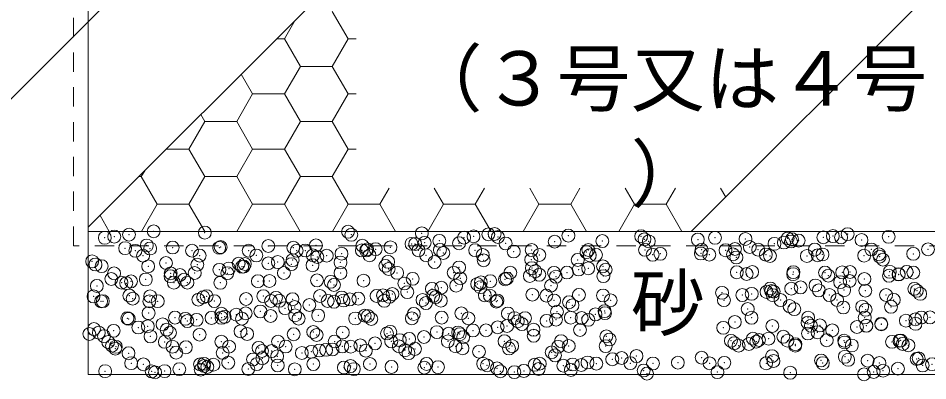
# Model space of a CAD drawing. Units: millimetres at full size; details may follow other scales. Extents: x 190759 to 276146, y -52712 to -16236.
# Drawn here: x 197724 to 198359, y -22197 to -21944 of the extents above; entities that cross this region are included whole.
import ezdxf
from ezdxf.enums import TextEntityAlignment as Align

# ---------------------------------------------------------------- set-up
doc = ezdxf.new("R2010")
doc.units = ezdxf.units.MM
doc.header["$LTSCALE"] = 18
doc.header["$PDMODE"] = 32
doc.header["$PDSIZE"] = 9
doc.linetypes.add('USER1', pattern=[1.35, 0.75, -0.6])
for name, color, linetype, lineweight in [('0_2', 7, 'Continuous', 5), ('寸法線', 7, 'Continuous', 9), ('補助線', 8, 'Continuous', 13), ('ﾊｯﾁﾝｸﾞ', 7, 'Continuous', 5)]:
    doc.layers.add(name, color=color, linetype=linetype, lineweight=lineweight)
doc.styles.add('ＭＳ ゴシック', font='')
doc.styles.get('ＭＳ ゴシック').set_extended_font_data('MS Gothic')

msp = doc.modelspace()

# ---------------------------------------------------------------- linework, layer by layer
at = {"layer": '寸法線'}
msp.add_lwpolyline([(197978.01, -21740.58), (197665.95, -22052.65), (197279.43, -22052.65)], dxfattribs=at)
at = {"layer": '補助線'}
for p, q in [((198582.56, -21704.12), (198193.96, -22092.73)), ((197983.88, -21878.54), (197772.56, -22089.86))]:
    msp.add_line(p, q, dxfattribs=at)
msp.add_lwpolyline([(197955.5, -21492.77), (197970.06, -21527.73), (197972.99, -21867.66), (197998.06, -21892.73), (198357.06, -21892.73), (198382.13, -21867.77), (198385.06, -21527.73), (198399.63, -21492.77), (198582.56, -21492.77), (198582.56, -22092.73), (197772.56, -22092.73), (197772.56, -21492.77)], close=True, dxfattribs=at)
at = {"layer": 'ﾊｯﾁﾝｸﾞ'}
for p, q in [((197954.16, -21958.25), (197943.04, -21939)), ((197909.71, -21958.25), (197917.26, -21945.16)), ((197904.18, -21958.25), (197909.71, -21958.25)), ((197920.82, -21977.49), (197909.71, -21958.25)), ((197943.04, -21977.49), (197954.16, -21958.25)), ((197954.16, -21958.25), (197959.74, -21958.25)), ((197909.71, -21996.74), (197920.82, -21977.49)), ((197920.82, -21977.49), (197943.04, -21977.49)), ((197954.16, -21996.74), (197943.04, -21977.49)), ((197887.48, -21996.74), (197879.5, -21982.92)), ((197876.37, -22015.99), (197887.48, -21996.74)), ((197887.48, -21996.74), (197909.71, -21996.74)), ((197920.82, -22015.99), (197909.71, -21996.74)), ((197943.04, -22015.99), (197954.16, -21996.74)), ((197954.16, -21996.74), (197959.74, -21996.74)), ((197854.14, -22015.99), (197851.32, -22011.1)), ((197843.03, -22035.24), (197854.14, -22015.99)), ((197854.14, -22015.99), (197876.37, -22015.99)), ((197887.48, -22035.24), (197876.37, -22015.99)), ((197909.71, -22035.24), (197920.82, -22015.99)), ((197920.82, -22015.99), (197943.04, -22015.99)), ((197954.16, -22035.24), (197943.04, -22015.99)), ((197827.19, -22035.24), (197843.03, -22035.24)), ((197854.14, -22054.48), (197843.03, -22035.24)), ((197876.37, -22054.48), (197887.48, -22035.24)), ((197887.48, -22035.24), (197909.71, -22035.24)), ((197920.82, -22054.48), (197909.71, -22035.24)), ((197943.04, -22054.48), (197954.16, -22035.24)), ((197954.16, -22035.24), (197959.74, -22035.24)), ((197807.94, -22054.48), (197809.69, -22054.48)), ((197809.69, -22054.48), (197812.09, -22050.33)), ((197820.81, -22073.73), (197809.69, -22054.48)), ((197843.03, -22073.73), (197854.14, -22054.48)), ((197854.14, -22054.48), (197876.37, -22054.48)), ((197887.48, -22073.73), (197876.37, -22054.48)), ((197909.71, -22073.73), (197920.82, -22054.48)), ((197920.82, -22054.48), (197943.04, -22054.48)), ((197954.16, -22073.73), (197943.04, -22054.48)), ((197976.38, -22073.73), (197982.83, -22062.56)), ((198020.83, -22073.73), (198014.38, -22062.56)), ((198043.06, -22073.73), (198049.51, -22062.56)), ((198087.51, -22073.73), (198081.06, -22062.56)), ((198109.73, -22073.73), (198116.18, -22062.56)), ((198154.18, -22073.73), (198147.73, -22062.56)), ((198176.41, -22073.73), (198182.86, -22062.56)), ((198217.96, -22068.72), (198214.41, -22062.56)), ((197809.84, -22092.73), (197820.81, -22073.73)), ((197820.81, -22073.73), (197843.03, -22073.73)), ((197854, -22092.73), (197843.03, -22073.73)), ((197876.51, -22092.73), (197887.48, -22073.73)), ((197887.48, -22073.73), (197909.71, -22073.73)), ((197920.67, -22092.73), (197909.71, -22073.73)), ((197943.19, -22092.73), (197954.16, -22073.73)), ((197954.16, -22073.73), (197976.38, -22073.73)), ((197987.35, -22092.73), (197976.38, -22073.73)), ((198009.86, -22092.73), (198020.83, -22073.73)), ((198020.83, -22073.73), (198043.06, -22073.73)), ((198054.02, -22092.73), (198043.06, -22073.73)), ((198076.54, -22092.73), (198087.51, -22073.73)), ((198087.51, -22073.73), (198109.73, -22073.73)), ((198120.7, -22092.73), (198109.73, -22073.73)), ((198143.21, -22092.73), (198154.18, -22073.73)), ((198154.18, -22073.73), (198176.41, -22073.73)), ((198187.37, -22092.73), (198176.41, -22073.73)), ((197787.32, -22092.73), (197780.87, -22081.55))]:
    msp.add_line(p, q, dxfattribs=at)
at = {"layer": 'ﾊｯﾁﾝｸﾞ', "linetype": 'USER1', "lineweight": 9}
msp.add_lwpolyline([(198403.79, -21482.77), (198592.56, -21482.77), (198592.56, -22102.73), (197762.31, -22102.73), (197762.82, -21482.77), (197951.33, -21482.77)], dxfattribs=at)
at = {"layer": 'ﾊｯﾁﾝｸﾞ', "lineweight": 20}
msp.add_lwpolyline([(198399.63, -21492.77), (198582.56, -21492.77), (198582.56, -22092.73), (197772.56, -22092.73), (197772.56, -21492.77), (197955.5, -21492.77)], dxfattribs=at)
msp.add_lwpolyline([(197772.56, -22092.73), (198582.56, -22092.73), (198582.56, -22192.73), (197772.56, -22192.73)], close=True, dxfattribs=at)
at = {"layer": 'ﾊｯﾁﾝｸﾞ'}
for p in [(197818.39, -22092.73), (197784.21, -22097.23), (197790.82, -22096.36), (197801.14, -22095), (197854.08, -22093.58), (197954.12, -22093), (197956.47, -22095.14), (198005.69, -22094.12), (198035.21, -22097.07), (198041.82, -22096.2), (198052.15, -22094.84), (198056.51, -22094.56), (198058.85, -22096.7), (198108.08, -22095.68), (198158.9, -22096.12), (198161.24, -22098.26), (198198.54, -22098.45), (198210.46, -22097.24), (198231.78, -22098.03), (198261.28, -22097.68), (198264.27, -22098.18), (198286.22, -22096.91), (198292.83, -22096.04), (198298.57, -22096.95), (198303.16, -22094.68), (198312.85, -22098.8), (198331.82, -22096.52), (197798.41, -22104.47), (197813.56, -22102.58), (197815.9, -22104.73), (197831.65, -22104.04), (197864.14, -22104.2), (197865.13, -22103.71), (197898.44, -22102.96), (197915.95, -22104.14), (197931.69, -22102.54), (197964.17, -22102.69), (197967.51, -22105.27), (197973.45, -22105.2), (197983.78, -22103.84), (197998.48, -22101.46), (198001.03, -22101.57), (198007.64, -22100.7), (198017.96, -22099.34), (198031.72, -22101.03), (198064.21, -22101.19), (198098.51, -22099.96), (198131.75, -22099.53), (198164.24, -22099.69), (198224.46, -22105.04), (198234.79, -22103.68), (198252.04, -22101.41), (198258.65, -22100.54), (198263.62, -22099.82), (198268.97, -22099.18), (198280.2, -22105.45), (198319.75, -22105.38), (198359.3, -22105.31), (197805.61, -22106.31), (197810.96, -22109.73), (197845.16, -22106.24), (197850.51, -22109.65), (197884.71, -22106.17), (197890.06, -22109.58), (197918.29, -22106.29), (197924.26, -22106.1), (197929.61, -22109.51), (197932.66, -22110.57), (197939.27, -22109.7), (197949.59, -22108.34), (197963.81, -22106.03), (197966.84, -22106.07), (197969.16, -22109.44), (198003.36, -22105.95), (198008.71, -22109.37), (198018.33, -22105.7), (198020.67, -22107.85), (198042.91, -22105.88), (198048.26, -22109.29), (198069.9, -22106.83), (198082.46, -22105.81), (198087.81, -22109.22), (198120.72, -22107.26), (198122.01, -22105.74), (198123.06, -22109.41), (198127.36, -22109.15), (198161.56, -22105.67), (198166.91, -22109.08), (198172.29, -22108.39), (198200.6, -22108.18), (198201.11, -22105.6), (198206.46, -22109.01), (198217.85, -22105.91), (198223.1, -22108.82), (198225.45, -22110.97), (198240.65, -22105.52), (198246.01, -22108.94), (198248.96, -22109.93), (198274.67, -22109.95), (198282.2, -22109.51), (198285.56, -22108.86), (198314.69, -22109.67), (198325.11, -22108.79), (198325.49, -22110.38), (198348.99, -22108.43), (197775.38, -22113.73), (197777.72, -22115.88), (197782.04, -22117.03), (197814.52, -22117.19), (197826.95, -22114.85), (197848.83, -22115.95), (197877.77, -22115.29), (197880.11, -22117.44), (197881.22, -22117.34), (197882.07, -22115.53), (197898.47, -22115.07), (197905.08, -22114.2), (197914.56, -22115.68), (197915.41, -22112.84), (197929.34, -22116.41), (197948.86, -22114.45), (197980.15, -22116.85), (197982.1, -22114.02), (198014.59, -22114.18), (198031.72, -22117.97), (198048.89, -22112.94), (198082.13, -22112.52), (198114.62, -22112.67), (198132.23, -22117.18), (198327.83, -22112.53), (197790.69, -22122.08), (197830.1, -22124.07), (197830.24, -22122.01), (197836.71, -22123.2), (197847.04, -22121.84), (197864.29, -22119.57), (197869.79, -22121.94), (197870.9, -22118.7), (197909.34, -22121.86), (197948.89, -22121.79), (197982.5, -22118.99), (197988.44, -22121.72), (198027.99, -22121.65), (198067.54, -22121.58), (198081.11, -22123.91), (198082.54, -22118.41), (198084.88, -22120.55), (198087.72, -22123.04), (198098.04, -22121.68), (198099.31, -22124.43), (198107.09, -22121.51), (198115.29, -22119.41), (198121.91, -22118.54), (198132.55, -22124), (198134.11, -22119.53), (198225.74, -22121.29), (198232.58, -22122.5), (198236.49, -22121.09), (198265.07, -22122.65), (198265.29, -22121.22), (198287.31, -22121.53), (198289.65, -22123.67), (198299.37, -22121.42), (198304.84, -22121.15), (198332.12, -22123.75), (198332.62, -22120.99), (198338.73, -22122.88), (198338.88, -22122.65), (198344.39, -22121.07), (198349.05, -22121.52), (197778.67, -22130.85), (197788.77, -22126), (197795.92, -22128.57), (197799.21, -22128.94), (197802.53, -22127.7), (197812.85, -22126.35), (197832.45, -22128.51), (197839.59, -22126.44), (197841.93, -22128.58), (197864.94, -22128.67), (197891.16, -22127.56), (197899.24, -22127.43), (197932.49, -22127.01), (197941.98, -22128), (197944.32, -22130.14), (197964.97, -22127.17), (197993.54, -22129.12), (197999.28, -22125.93), (198029.67, -22130.68), (198032.52, -22125.51), (198044.36, -22129.56), (198046.92, -22128.41), (198053.53, -22127.54), (198063.86, -22126.18), (198065.01, -22125.66), (198095.93, -22130.68), (198280.68, -22130.52), (198297.93, -22128.25), (198304.54, -22127.38), (198314.87, -22126.02), (197985.16, -22136.54), (197995.49, -22135.18), (198012.74, -22132.91), (198019.35, -22132.04), (198046.7, -22131.7), (198082.93, -22136.99), (198115.42, -22137.14), (198215.45, -22135.64), (198236.17, -22136.38), (198246.5, -22135.02), (198249.13, -22132.67), (198249.76, -22134.4), (198251.48, -22134.82), (198263.75, -22132.75), (198270.36, -22131.88), (198283, -22133.98), (198300.7, -22133.8), (198315.49, -22134.14), (198330.01, -22137.18), (198349.79, -22132.9), (198351.52, -22134.23), (198353.86, -22136.38), (197776.32, -22138.19), (197781.67, -22141.6), (197782.84, -22141.5), (197801.41, -22137.58), (197803.75, -22139.73), (197815.33, -22141.66), (197815.87, -22138.12), (197821.22, -22141.53), (197849.63, -22140.42), (197852.98, -22138.71), (197855.42, -22138.04), (197860.77, -22141.46), (197882.87, -22140), (197894.97, -22137.97), (197900.32, -22141.38), (197903.8, -22139.14), (197906.14, -22141.29), (197915.36, -22140.15), (197934.51, -22137.9), (197939.87, -22141.31), (197944.37, -22141.91), (197949.66, -22138.92), (197950.98, -22141.04), (197955.37, -22140.27), (197961.3, -22139.68), (197974.06, -22137.83), (197978.55, -22137.41), (197979.42, -22141.24), (197982.9, -22138.49), (198006.19, -22140.7), (198008.53, -22142.85), (198013.61, -22137.76), (198015.39, -22138.65), (198018.97, -22141.17), (198049.69, -22137.41), (198053.16, -22137.68), (198057.75, -22141.83), (198058.52, -22141.1), (198092.71, -22137.61), (198098.07, -22141.02), (198108.57, -22142.26), (198132.26, -22137.54), (198137.62, -22140.95), (198216.72, -22140.81), (198229.56, -22137.25), (198250.91, -22137.33), (198256.27, -22140.74), (198290.46, -22137.25), (198295.82, -22140.67), (198335.37, -22140.59), (197814.8, -22149.85), (197892.93, -22148.68), (197910.18, -22146.41), (197916.79, -22145.54), (197927.12, -22144.18), (198100.11, -22148.9), (198110.91, -22144.41), (198133.35, -22148.47), (198133.61, -22149.88), (198233.38, -22146.97), (198262.52, -22144.94), (198265.87, -22147.12), (198300.17, -22145.89), (198313.34, -22145.38), (198315.68, -22147.53), (198333.42, -22145.46), (197800.01, -22153.41), (197800.95, -22153.88), (197833.25, -22152.98), (197840.5, -22153.81), (197841.81, -22155.41), (197848.42, -22154.54), (197858.75, -22153.19), (197865.62, -22150.29), (197865.74, -22153.14), (197867.96, -22152.43), (197876, -22150.91), (197880.05, -22153.74), (197882.61, -22150.04), (197900.04, -22151.9), (197917.19, -22151.41), (197919.6, -22153.67), (197933.29, -22151.48), (197959.15, -22153.59), (197965.77, -22151.64), (197968.01, -22151.85), (197970.35, -22153.99), (197998.7, -22153.52), (198000.08, -22150.4), (198019.57, -22152.97), (198033.32, -22149.98), (198038.25, -22153.45), (198065.81, -22150.13), (198070.39, -22153.41), (198072.73, -22155.55), (198077.8, -22153.38), (198092.82, -22155.25), (198099.43, -22154.38), (198109.75, -22153.02), (198117.35, -22153.31), (198121.96, -22154.53), (198127, -22150.75), (198224.35, -22156.09), (198236, -22153.09), (198275.55, -22153.02), (198315.1, -22152.95), (198343.83, -22155.09), (198350.44, -22154.22), (198354.65, -22152.88), (198360.76, -22152.86), (197776.63, -22161), (197790.37, -22162.19), (197807.62, -22159.92), (197814.24, -22159.05), (197824.56, -22157.69), (197827.44, -22161.44), (197879.01, -22162.56), (198041.38, -22162.02), (198050.49, -22161.88), (198058.63, -22159.75), (198065.24, -22158.88), (198075.57, -22157.52), (198083.73, -22161.46), (198116.22, -22161.62), (198216.25, -22160.11), (198250.56, -22158.88), (198275.17, -22156.53), (198277.51, -22158.67), (198283.8, -22158.45), (198292.39, -22161.86), (198309.64, -22159.59), (198316.25, -22158.72), (198316.29, -22158.61), (198326.58, -22157.36), (198326.73, -22157.65), (198350.59, -22157.37), (197773.44, -22164.42), (197780.05, -22163.55), (197783.64, -22165.97), (197816.13, -22166.13), (197829.78, -22163.58), (197850.43, -22164.89), (197883.67, -22164.47), (197916.16, -22164.62), (197929.83, -22163), (197932.17, -22165.14), (197950.46, -22163.39), (197981.4, -22164.12), (197983.7, -22162.96), (197990.26, -22168.75), (197996.87, -22167.88), (198007.2, -22166.52), (198016.19, -22163.12), (198024.45, -22164.25), (198031.06, -22163.38), (198032.22, -22164.55), (198034.56, -22166.7), (198083.78, -22165.68), (198134.6, -22166.11), (198136.94, -22168.26), (198236.99, -22167.67), (198241.27, -22168.59), (198247.88, -22167.72), (198258.21, -22166.36), (198275.46, -22164.09), (198282.07, -22163.22), (198288.55, -22168.8), (198340.27, -22168.98), (197786.57, -22169.99), (197789.27, -22172.58), (197791.61, -22174.73), (197791.93, -22173.4), (197826.12, -22169.92), (197831.48, -22173.33), (197840.83, -22173.71), (197865.67, -22169.85), (197871.03, -22173.26), (197891.65, -22174.14), (197905.22, -22169.77), (197910.58, -22173.19), (197943.22, -22175.26), (197944.77, -22169.7), (197950.13, -22173.11), (197956.08, -22173.25), (197962.69, -22172.38), (197973.01, -22171.02), (197984.32, -22169.63), (197989.68, -22173.04), (198000.88, -22174.87), (198023.87, -22169.56), (198029.23, -22172.97), (198034.12, -22174.45), (198063.42, -22169.49), (198066.61, -22174.6), (198068.78, -22172.9), (198100.91, -22173.37), (198102.97, -22169.41), (198108.33, -22172.83), (198134.15, -22172.94), (198221.62, -22169.2), (198224.02, -22170.86), (198226.97, -22172.61), (198234.18, -22171.44), (198239.33, -22169.82), (198261.17, -22169.13), (198266.52, -22172.54), (198266.67, -22171.59), (198300.72, -22169.06), (198300.97, -22170.36), (198306.07, -22172.47), (198334.22, -22169.93), (198339.37, -22169.23), (198341.71, -22171.38), (198345.62, -22172.4), (197800.81, -22177.88), (197834.05, -22177.46), (197866.54, -22177.61), (197893.99, -22176.29), (197894.32, -22181.38), (197900.84, -22176.38), (197904.64, -22180.03), (197921.89, -22177.75), (197928.5, -22176.88), (197934.09, -22175.95), (197938.83, -22175.52), (197966.57, -22176.11), (197994.04, -22175.7), (197996.38, -22177.85), (198045.61, -22176.82), (198096.42, -22177.26), (198098.76, -22179.41), (198145.32, -22181.22), (198155.65, -22179.86), (198201.15, -22180.96), (198250.38, -22179.94), (198301.2, -22180.38), (198352.76, -22181.5), (197802.66, -22184.85), (197811.21, -22185.68), (197850.76, -22185.61), (197853.47, -22185.29), (197853.52, -22186.76), (197855.81, -22187.43), (197860.13, -22185.89), (197870.46, -22184.53), (197887.71, -22182.25), (197890.31, -22185.54), (197905.04, -22186.41), (197929.86, -22185.47), (197951.26, -22187.86), (197955.86, -22186.85), (197969.41, -22185.4), (197984.5, -22187.43), (198007.43, -22187.97), (198008.96, -22185.33), (198016.99, -22187.59), (198048.51, -22185.25), (198051.29, -22186.35), (198084.53, -22185.93), (198088.06, -22185.18), (198104.53, -22186.59), (198111.14, -22185.72), (198117.02, -22186.09), (198121.46, -22184.36), (198127.61, -22185.11), (198138.71, -22182.09), (198151.32, -22184.85), (198167.16, -22185.04), (198184.57, -22184.43), (198206.7, -22184.97), (198217.05, -22184.58), (198246.25, -22184.89), (198251.36, -22183.35), (198284.6, -22182.92), (198285.8, -22184.82), (198303.54, -22182.52), (198317.09, -22183.08), (198325.35, -22184.75), (198351.39, -22181.84), (198355.54, -22186.43), (198362.15, -22185.56), (197784.44, -22190.44), (197816.93, -22190.6), (197819.33, -22191.26), (197825.94, -22190.39), (197836.27, -22189.03), (197851.23, -22189.36), (197884.47, -22188.94), (197916.96, -22189.09), (197958.2, -22188.99), (198058.25, -22188.41), (198060.59, -22190.55), (198070.34, -22191.09), (198076.95, -22190.22), (198087.28, -22188.86), (198109.81, -22189.53), (198160.63, -22189.97), (198162.97, -22192.11), (198212.2, -22191.09), (198263.02, -22191.53), (198314.59, -22192.65), (198321.35, -22190.93), (198327.96, -22190.06), (198338.29, -22188.7)]:
    msp.add_point(p, dxfattribs=at)

# ---------------------------------------------------------------- texts
at = {"layer": '0_2', "style": 'ＭＳ ゴシック'}
for s, p in [('（３号又は４号', (197996.26, -21966.83)), ('）', (198151.66, -22033.49))]:
    msp.add_text(s, height=37.98, dxfattribs=at).set_placement(p, align=Align.TOP_LEFT)
msp.add_text('砂', height=37.98, dxfattribs=at).set_placement((198177.56, -22142.73), align=Align.MIDDLE_CENTER)

doc.saveas('drawing.dxf')
